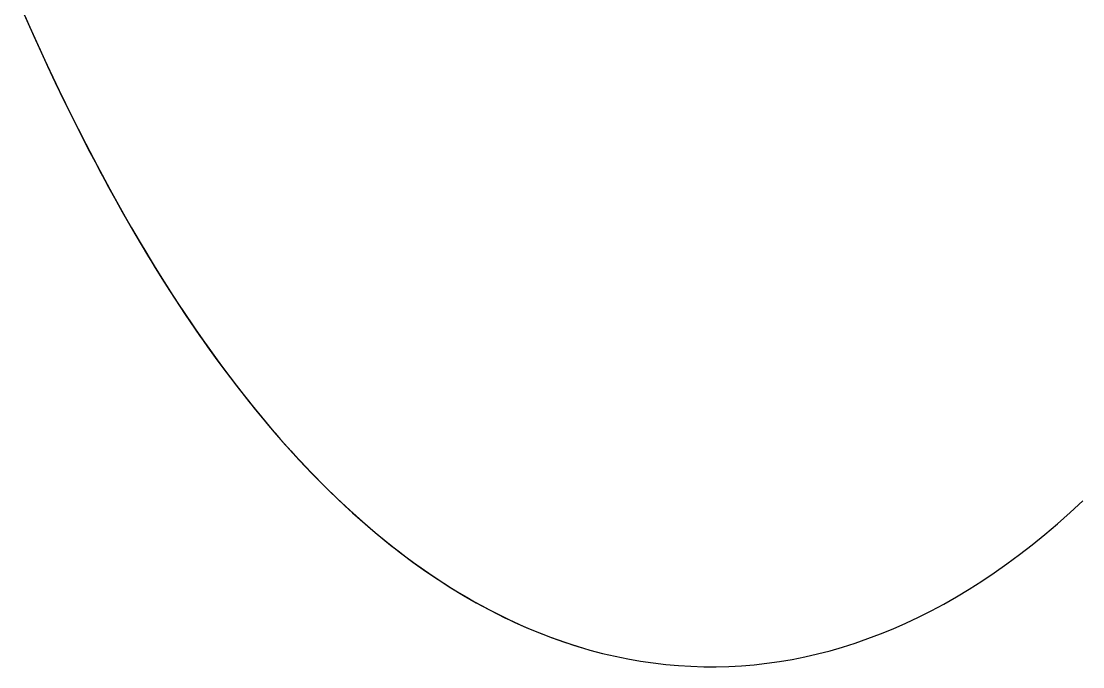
# Model space of a CAD drawing. Header units: metres. Extents: x -508 to 1715, y -1779 to 3405.
# Drawn here: x -84 to 1455, y -1779 to -843 of the extents above; entities that cross this region are included whole.
import ezdxf

# ---------------------------------------------------------------- set-up
doc = ezdxf.new("R2010")
doc.units = ezdxf.units.M

msp = doc.modelspace()

# ---------------------------------------------------------------- linework, layer by layer
for points in [[(-84.3, -823.6), (-65.9, -864.8), (-47.6, -904.7), (-29.3, -943.4), (-11, -980.9), (7.4, -1017.2), (25.7, -1052.3), (44, -1086.3), (62.3, -1119.3), (80.6, -1151.1), (99, -1181.9), (117.3, -1211.8), (135.6, -1240.6), (153.9, -1268.4), (172.3, -1295.3), (190.6, -1321.3), (208.9, -1346.4), (227.2, -1370.6), (245.5, -1394), (263.9, -1416.5), (282.2, -1438.1), (300.5, -1459), (318.8, -1479.1), (337.2, -1498.4), (355.5, -1517), (373.8, -1534.8), (392.1, -1551.9), (410.5, -1568.3), (428.8, -1584), (447.1, -1599), (465.4, -1613.4), (483.7, -1627), (502.1, -1640.1), (520.4, -1652.4), (538.7, -1664.2), (557, -1675.3), (575.4, -1685.9), (593.7, -1695.8), (612, -1705.1), (630.3, -1713.9), (648.6, -1722.1), (667, -1729.7), (685.3, -1736.7), (703.6, -1743.2), (721.9, -1749.1), (740.3, -1754.5), (758.6, -1759.3), (776.9, -1763.6), (795.2, -1767.3), (813.5, -1770.6), (831.9, -1773.2), (850.2, -1775.4), (868.5, -1777), (886.8, -1778.1), (905.2, -1778.7), (923.5, -1778.8), (941.8, -1778.3), (960.1, -1777.3), (978.4, -1775.8), (996.8, -1773.7), (1015.1, -1771.1), (1033.4, -1768), (1051.7, -1764.4), (1070.1, -1760.2), (1088.4, -1755.5), (1106.7, -1750.2), (1125, -1744.4), (1143.4, -1738), (1161.7, -1731.1), (1180, -1723.6), (1198.3, -1715.5), (1216.6, -1706.9), (1235, -1697.7), (1253.3, -1687.9), (1271.6, -1677.5), (1289.9, -1666.4), (1308.3, -1654.8), (1326.6, -1642.5), (1344.9, -1629.6), (1363.2, -1616.1), (1381.5, -1601.9), (1399.9, -1587), (1418.2, -1571.5), (1436.5, -1555.2), (1454.8, -1538.3)], [(-79.2, -835.2), (-71.9, -851.5), (-64.6, -867.7), (-57.4, -883.7), (-50.1, -899.4), (-42.8, -915), (-35.5, -930.4), (-28.3, -945.6), (-21, -960.6), (-13.7, -975.4), (-6.4, -990), (0.8, -1004.4), (8.1, -1018.7), (15.4, -1032.7), (22.7, -1046.6), (29.9, -1060.3), (37.2, -1073.9), (44.5, -1087.2), (51.8, -1100.4), (59, -1113.4), (66.3, -1126.3), (73.6, -1139), (80.9, -1151.5), (88.1, -1163.8), (95.4, -1176), (102.7, -1188.1), (110, -1199.9), (117.2, -1211.7), (124.5, -1223.2), (131.8, -1234.6), (139, -1245.9), (146.3, -1257), (153.6, -1267.9), (160.9, -1278.7), (168.1, -1289.4), (175.4, -1299.9), (182.7, -1310.2), (190, -1320.5), (197.2, -1330.5), (204.5, -1340.5), (211.8, -1350.3), (219.1, -1359.9), (226.3, -1369.5), (233.6, -1378.8), (240.9, -1388.1), (248.2, -1397.2), (255.4, -1406.2), (262.7, -1415.1), (270, -1423.8), (277.3, -1432.4), (284.5, -1440.8), (291.8, -1449.2), (299.1, -1457.4), (306.4, -1465.5), (313.6, -1473.5), (320.9, -1481.3), (328.2, -1489.1), (335.5, -1496.7), (342.7, -1504.1), (350, -1511.5)], [(-79.2, -835.2), (-71.9, -851.5), (-64.6, -867.7), (-57.4, -883.7), (-50.1, -899.4), (-42.8, -915), (-35.5, -930.4), (-28.3, -945.6), (-21, -960.6), (-13.7, -975.4), (-6.4, -990), (0.8, -1004.4), (8.1, -1018.7), (15.4, -1032.7), (22.7, -1046.6), (29.9, -1060.3), (37.2, -1073.9), (44.5, -1087.2), (51.8, -1100.4), (59, -1113.4), (66.3, -1126.3), (73.6, -1139), (80.9, -1151.5), (88.1, -1163.8), (95.4, -1176), (102.7, -1188.1), (110, -1199.9), (117.2, -1211.7), (124.5, -1223.2), (131.8, -1234.6), (139, -1245.9), (146.3, -1257), (153.6, -1267.9), (160.9, -1278.7), (168.1, -1289.4), (175.4, -1299.9), (182.7, -1310.2), (190, -1320.5), (197.2, -1330.5), (204.5, -1340.5), (211.8, -1350.3), (219.1, -1359.9), (226.3, -1369.5), (233.6, -1378.8), (240.9, -1388.1), (248.2, -1397.2), (255.4, -1406.2), (262.7, -1415.1), (270, -1423.8), (277.3, -1432.4), (284.5, -1440.8), (291.8, -1449.2), (299.1, -1457.4), (306.4, -1465.5), (313.6, -1473.5), (320.9, -1481.3), (328.2, -1489.1), (335.5, -1496.7), (342.7, -1504.1), (350, -1511.5)], [(-79.1, -835.3), (-68.1, -860.1), (-57, -884.4), (-46, -908.3), (-34.9, -931.7), (-23.9, -954.6), (-12.8, -977.2), (-1.8, -999.2), (9.3, -1020.9), (20.3, -1042.2), (31.4, -1063), (42.4, -1083.4), (53.5, -1103.5), (64.5, -1123.1), (75.6, -1142.4), (86.6, -1161.3), (97.7, -1179.8), (108.7, -1197.9), (119.8, -1215.7), (130.8, -1233.1), (141.9, -1250.2), (152.9, -1266.9), (164, -1283.2), (175, -1299.3), (186, -1315), (197.1, -1330.3), (208.1, -1345.4), (219.2, -1360.1), (230.2, -1374.5), (241.3, -1388.6), (252.3, -1402.4), (263.4, -1415.9), (274.4, -1429.1), (285.5, -1441.9), (296.5, -1454.5), (307.6, -1466.9), (318.6, -1478.9), (329.7, -1490.6), (340.7, -1502.1), (351.8, -1513.3), (362.8, -1524.2), (373.9, -1534.9), (384.9, -1545.3), (396, -1555.4), (407, -1565.3), (418.1, -1574.9), (429.1, -1584.3), (440.2, -1593.4), (451.2, -1602.3), (462.3, -1610.9), (473.3, -1619.3), (484.4, -1627.5), (495.4, -1635.4), (506.5, -1643.1), (517.5, -1650.5), (528.5, -1657.8), (539.6, -1664.8), (550.6, -1671.5), (561.7, -1678.1), (572.7, -1684.4), (583.8, -1690.5), (594.8, -1696.4), (605.9, -1702.1), (616.9, -1707.6), (628, -1712.8), (639, -1717.8), (650.1, -1722.7), (661.1, -1727.3), (672.2, -1731.7), (683.2, -1735.9), (694.3, -1739.9), (705.3, -1743.8), (716.4, -1747.4), (727.4, -1750.8)], [(-79.1, -835.3), (-68.1, -860.1), (-57, -884.4), (-46, -908.3), (-34.9, -931.7), (-23.9, -954.6), (-12.8, -977.2), (-1.8, -999.2), (9.3, -1020.9), (20.3, -1042.2), (31.4, -1063), (42.4, -1083.4), (53.5, -1103.5), (64.5, -1123.1), (75.6, -1142.4), (86.6, -1161.3), (97.7, -1179.8), (108.7, -1197.9), (119.8, -1215.7), (130.8, -1233.1), (141.9, -1250.2), (152.9, -1266.9), (164, -1283.2), (175, -1299.3), (186, -1315), (197.1, -1330.3), (208.1, -1345.4), (219.2, -1360.1), (230.2, -1374.5), (241.3, -1388.6), (252.3, -1402.4), (263.4, -1415.9), (274.4, -1429.1), (285.5, -1441.9), (296.5, -1454.5), (307.6, -1466.9), (318.6, -1478.9), (329.7, -1490.6), (340.7, -1502.1), (351.8, -1513.3), (362.8, -1524.2), (373.9, -1534.9), (384.9, -1545.3), (396, -1555.4), (407, -1565.3), (418.1, -1574.9), (429.1, -1584.3), (440.2, -1593.4), (451.2, -1602.3), (462.3, -1610.9), (473.3, -1619.3), (484.4, -1627.5), (495.4, -1635.4), (506.5, -1643.1), (517.5, -1650.5), (528.5, -1657.8), (539.6, -1664.8), (550.6, -1671.5), (561.7, -1678.1), (572.7, -1684.4), (583.8, -1690.5), (594.8, -1696.4), (605.9, -1702.1), (616.9, -1707.6), (628, -1712.8), (639, -1717.8), (650.1, -1722.7), (661.1, -1727.3), (672.2, -1731.7), (683.2, -1735.9), (694.3, -1739.9), (705.3, -1743.8), (716.4, -1747.4), (727.4, -1750.8)]]:
    msp.add_lwpolyline(points)

doc.saveas('drawing.dxf')
